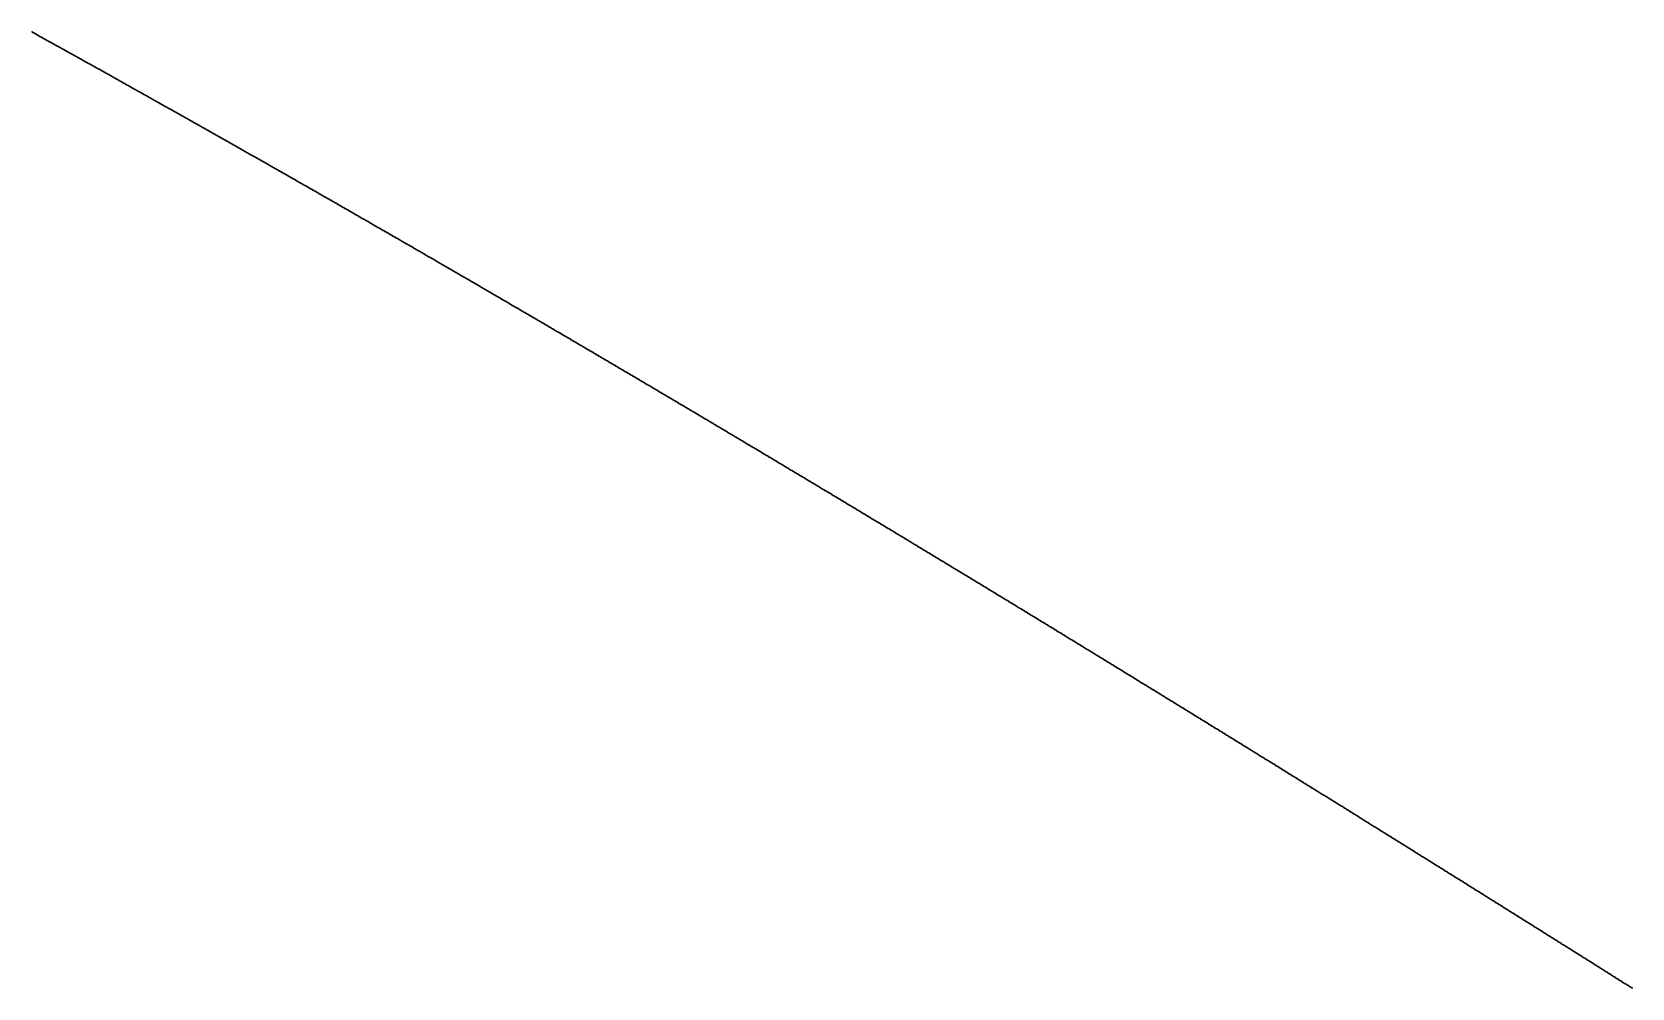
# Model space of a CAD drawing. Header units: metres. Extents: x 0 to 360, y 0 to 49.
# Drawn here: x 258.74 to 269.99, y 31.18 to 37.89 of the extents above; entities that cross this region are included whole.
import ezdxf

# ---------------------------------------------------------------- set-up
doc = ezdxf.new("R2010")
doc.units = ezdxf.units.M

msp = doc.modelspace()

# ---------------------------------------------------------------- linework, layer by layer
for p in [(258.744, 37.893), (258.75, 37.889), (258.756, 37.886), (258.763, 37.882), (258.769, 37.879), (258.775, 37.875), (258.781, 37.872), (258.787, 37.869), (258.793, 37.865), (258.8, 37.862), (258.806, 37.858), (258.812, 37.855), (258.818, 37.851), (258.824, 37.848), (258.831, 37.845), (258.837, 37.841), (258.843, 37.838), (258.849, 37.834), (258.855, 37.831), (258.862, 37.827), (258.868, 37.824), (258.874, 37.821), (258.88, 37.817), (258.886, 37.814), (258.893, 37.81), (258.899, 37.807), (258.905, 37.803), (258.911, 37.8), (258.917, 37.796), (258.924, 37.793), (258.93, 37.79), (258.936, 37.786), (258.942, 37.783), (258.948, 37.779), (258.954, 37.776), (258.961, 37.772), (258.967, 37.769), (258.973, 37.766), (258.979, 37.762), (258.985, 37.759), (258.992, 37.755), (258.998, 37.752), (259.004, 37.748), (259.01, 37.745), (259.016, 37.741), (259.023, 37.738), (259.029, 37.735), (259.035, 37.731), (259.041, 37.728), (259.047, 37.724), (259.054, 37.721), (259.06, 37.717), (259.066, 37.714), (259.072, 37.71), (259.078, 37.707), (259.085, 37.704), (259.091, 37.7), (259.097, 37.697), (259.103, 37.693), (259.109, 37.69), (259.116, 37.686), (259.122, 37.683), (259.128, 37.679), (259.134, 37.676), (259.14, 37.672), (259.147, 37.669), (259.153, 37.666), (259.159, 37.662), (259.165, 37.659), (259.171, 37.655), (259.178, 37.652), (259.184, 37.648), (259.19, 37.645), (259.196, 37.641), (259.202, 37.638), (259.209, 37.634), (259.215, 37.631), (259.221, 37.628), (259.227, 37.624), (259.233, 37.621), (259.24, 37.617), (259.246, 37.614), (259.252, 37.61), (259.258, 37.607), (259.264, 37.603), (259.271, 37.6), (259.277, 37.596), (259.283, 37.593), (259.289, 37.59), (259.295, 37.586), (259.302, 37.583), (259.308, 37.579), (259.314, 37.576), (259.32, 37.572), (259.326, 37.569), (259.333, 37.565), (259.339, 37.562), (259.345, 37.558), (259.351, 37.555), (259.357, 37.551), (259.364, 37.548), (259.37, 37.544), (259.376, 37.541), (259.382, 37.538), (259.388, 37.534), (259.395, 37.531), (259.401, 37.527), (259.407, 37.524), (259.413, 37.52), (259.419, 37.517), (259.426, 37.513), (259.432, 37.51), (259.438, 37.506), (259.444, 37.503), (259.45, 37.499), (259.457, 37.496), (259.463, 37.492), (259.469, 37.489), (259.475, 37.485), (259.482, 37.482), (259.488, 37.478), (259.494, 37.475), (259.5, 37.472), (259.506, 37.468), (259.513, 37.465), (259.519, 37.461), (259.525, 37.458), (259.531, 37.454), (259.537, 37.451), (259.544, 37.447), (259.55, 37.444), (259.556, 37.44), (259.562, 37.437), (259.568, 37.433), (259.575, 37.43), (259.581, 37.426), (259.587, 37.423), (259.593, 37.419), (259.599, 37.416), (259.606, 37.412), (259.612, 37.409), (259.618, 37.405), (259.624, 37.402), (259.631, 37.398), (259.637, 37.395), (259.643, 37.391), (259.649, 37.388), (259.655, 37.384), (259.662, 37.381), (259.668, 37.377), (259.674, 37.374), (259.68, 37.37), (259.686, 37.367), (259.693, 37.363), (259.699, 37.36), (259.705, 37.356), (259.711, 37.353), (259.717, 37.35), (259.724, 37.346), (259.73, 37.343), (259.736, 37.339), (259.742, 37.336), (259.749, 37.332), (259.755, 37.329), (259.761, 37.325), (259.767, 37.322), (259.773, 37.318), (259.78, 37.315), (259.786, 37.311), (259.792, 37.308), (259.798, 37.304), (259.804, 37.301), (259.811, 37.297), (259.817, 37.294), (259.823, 37.29), (259.829, 37.287), (259.836, 37.283), (259.842, 37.28), (259.848, 37.276), (259.854, 37.273), (259.86, 37.269), (259.867, 37.266), (259.873, 37.262), (259.879, 37.259), (259.885, 37.255), (259.891, 37.252), (259.898, 37.248), (259.904, 37.245), (259.91, 37.241), (259.916, 37.237), (259.923, 37.234), (259.929, 37.23), (259.935, 37.227), (259.941, 37.223), (259.947, 37.22), (259.954, 37.216), (259.96, 37.213), (259.966, 37.209), (259.972, 37.206), (259.979, 37.202), (259.985, 37.199), (259.991, 37.195), (259.997, 37.192), (260.003, 37.188), (260.01, 37.185), (260.016, 37.181), (260.022, 37.178), (260.028, 37.174), (260.034, 37.171), (260.041, 37.167), (260.047, 37.164), (260.053, 37.16), (260.059, 37.157), (260.066, 37.153), (260.072, 37.15), (260.078, 37.146), (260.084, 37.143), (260.09, 37.139), (260.097, 37.136), (260.103, 37.132), (260.109, 37.129), (260.115, 37.125), (260.122, 37.121), (260.128, 37.118), (260.134, 37.114), (260.14, 37.111), (260.146, 37.107), (260.153, 37.104), (260.159, 37.1), (260.165, 37.097), (260.171, 37.093), (260.178, 37.09), (260.184, 37.086), (260.19, 37.083), (260.196, 37.079), (260.202, 37.076), (260.209, 37.072), (260.215, 37.069), (260.221, 37.065), (260.227, 37.062), (260.234, 37.058), (260.24, 37.054), (260.246, 37.051), (260.252, 37.047), (260.258, 37.044), (260.265, 37.04), (260.271, 37.037), (260.277, 37.033), (260.283, 37.03), (260.29, 37.026), (260.296, 37.023), (260.302, 37.019), (260.308, 37.016), (260.314, 37.012), (260.321, 37.009), (260.327, 37.005), (260.333, 37.001), (260.339, 36.998), (260.346, 36.994), (260.352, 36.991), (260.358, 36.987), (260.364, 36.984), (260.371, 36.98), (260.377, 36.977), (260.383, 36.973), (260.389, 36.97), (260.395, 36.966), (260.402, 36.963), (260.408, 36.959), (260.414, 36.955), (260.42, 36.952), (260.427, 36.948), (260.433, 36.945), (260.439, 36.941), (260.445, 36.938), (260.451, 36.934), (260.458, 36.931), (260.464, 36.927), (260.47, 36.924), (260.476, 36.92), (260.483, 36.916), (260.489, 36.913), (260.495, 36.909), (260.501, 36.906), (260.508, 36.902), (260.514, 36.899), (260.52, 36.895), (260.526, 36.892), (260.532, 36.888), (260.539, 36.885), (260.545, 36.881), (260.551, 36.877), (260.557, 36.874), (260.564, 36.87), (260.57, 36.867), (260.576, 36.863), (260.582, 36.86), (260.589, 36.856), (260.595, 36.853), (260.601, 36.849), (260.607, 36.845), (260.613, 36.842), (260.62, 36.838), (260.626, 36.835), (260.632, 36.831), (260.638, 36.828), (260.645, 36.824), (260.651, 36.821), (260.657, 36.817), (260.663, 36.813), (260.67, 36.81), (260.676, 36.806), (260.682, 36.803), (260.688, 36.799), (260.695, 36.796), (260.701, 36.792), (260.707, 36.789), (260.713, 36.785), (260.719, 36.781), (260.726, 36.778), (260.732, 36.774), (260.738, 36.771), (260.744, 36.767), (260.751, 36.764), (260.757, 36.76), (260.763, 36.756), (260.769, 36.753), (260.776, 36.749), (260.782, 36.746), (260.788, 36.742), (260.794, 36.739), (260.801, 36.735), (260.807, 36.731), (260.813, 36.728), (260.819, 36.724), (260.825, 36.721), (260.832, 36.717), (260.838, 36.714), (260.844, 36.71), (260.85, 36.706), (260.857, 36.703), (260.863, 36.699), (260.869, 36.696), (260.875, 36.692), (260.882, 36.689), (260.888, 36.685), (260.894, 36.681), (260.9, 36.678), (260.907, 36.674), (260.913, 36.671), (260.919, 36.667), (260.925, 36.664), (260.932, 36.66), (260.938, 36.656), (260.944, 36.653), (260.95, 36.649), (260.957, 36.646), (260.963, 36.642), (260.969, 36.638), (260.975, 36.635), (260.981, 36.631), (260.988, 36.628), (260.994, 36.624), (261, 36.621), (261.006, 36.617), (261.013, 36.613), (261.019, 36.61), (261.025, 36.606), (261.031, 36.603), (261.038, 36.599), (261.044, 36.595), (261.05, 36.592), (261.056, 36.588), (261.063, 36.585), (261.069, 36.581), (261.075, 36.578), (261.081, 36.574), (261.088, 36.57), (261.094, 36.567), (261.1, 36.563), (261.106, 36.56), (261.113, 36.556), (261.119, 36.552), (261.125, 36.549), (261.131, 36.545), (261.138, 36.542), (261.144, 36.538), (261.15, 36.534), (261.156, 36.531), (261.163, 36.527), (261.169, 36.524), (261.175, 36.52), (261.181, 36.516), (261.188, 36.513), (261.194, 36.509), (261.2, 36.506), (261.206, 36.502), (261.213, 36.499), (261.219, 36.495), (261.225, 36.491), (261.231, 36.488), (261.238, 36.484), (261.244, 36.481), (261.25, 36.477), (261.256, 36.473), (261.263, 36.47), (261.269, 36.466), (261.275, 36.463), (261.281, 36.459), (261.288, 36.455), (261.294, 36.452), (261.3, 36.448), (261.306, 36.445), (261.313, 36.441), (261.319, 36.437), (261.325, 36.434), (261.331, 36.43), (261.338, 36.426), (261.344, 36.423), (261.35, 36.419), (261.356, 36.416), (261.363, 36.412), (261.369, 36.408), (261.375, 36.405), (261.381, 36.401), (261.388, 36.398), (261.394, 36.394), (261.4, 36.39), (261.406, 36.387), (261.413, 36.383), (261.419, 36.38), (261.425, 36.376), (261.431, 36.372), (261.438, 36.369), (261.444, 36.365), (261.45, 36.362), (261.456, 36.358), (261.463, 36.354), (261.469, 36.351), (261.475, 36.347), (261.481, 36.343), (261.488, 36.34), (261.494, 36.336), (261.5, 36.333), (261.506, 36.329), (261.513, 36.325), (261.519, 36.322), (261.525, 36.318), (261.531, 36.314), (261.538, 36.311), (261.544, 36.307), (261.55, 36.304), (261.556, 36.3), (261.563, 36.296), (261.569, 36.293), (261.575, 36.289), (261.581, 36.286), (261.588, 36.282), (261.594, 36.278), (261.6, 36.275), (261.606, 36.271), (261.613, 36.267), (261.619, 36.264), (261.625, 36.26), (261.631, 36.257), (261.638, 36.253), (261.644, 36.249), (261.65, 36.246), (261.657, 36.242), (261.663, 36.238), (261.669, 36.235), (261.675, 36.231), (261.682, 36.228), (261.688, 36.224), (261.694, 36.22), (261.7, 36.217), (261.707, 36.213), (261.713, 36.209), (261.719, 36.206), (261.725, 36.202), (261.732, 36.198), (261.738, 36.195), (261.744, 36.191), (261.75, 36.188), (261.757, 36.184), (261.763, 36.18), (261.769, 36.177), (261.775, 36.173), (261.782, 36.169), (261.788, 36.166), (261.794, 36.162), (261.8, 36.159), (261.807, 36.155), (261.813, 36.151), (261.819, 36.148), (261.826, 36.144), (261.832, 36.14), (261.838, 36.137), (261.844, 36.133), (261.851, 36.129), (261.857, 36.126), (261.863, 36.122), (261.869, 36.118), (261.876, 36.115), (261.882, 36.111), (261.888, 36.108), (261.894, 36.104), (261.901, 36.1), (261.907, 36.097), (261.913, 36.093), (261.919, 36.089), (261.926, 36.086), (261.932, 36.082), (261.938, 36.078), (261.945, 36.075), (261.951, 36.071), (261.957, 36.067), (261.963, 36.064), (261.97, 36.06), (261.976, 36.057), (261.982, 36.053), (261.988, 36.049), (261.995, 36.046), (262.001, 36.042), (262.007, 36.038), (262.013, 36.035), (262.02, 36.031), (262.026, 36.027), (262.032, 36.024), (262.039, 36.02), (262.045, 36.016), (262.051, 36.013), (262.057, 36.009), (262.064, 36.005), (262.07, 36.002), (262.076, 35.998), (262.082, 35.994), (262.089, 35.991), (262.095, 35.987), (262.101, 35.983), (262.107, 35.98), (262.114, 35.976), (262.12, 35.972), (262.126, 35.969), (262.133, 35.965), (262.139, 35.962), (262.145, 35.958), (262.151, 35.954), (262.158, 35.951), (262.164, 35.947), (262.17, 35.943), (262.176, 35.94), (262.183, 35.936), (262.189, 35.932), (262.195, 35.929), (262.202, 35.925), (262.208, 35.921), (262.214, 35.918), (262.22, 35.914), (262.227, 35.91), (262.233, 35.907), (262.239, 35.903), (262.245, 35.899), (262.252, 35.896), (262.258, 35.892), (262.264, 35.888), (262.271, 35.885), (262.277, 35.881), (262.283, 35.877), (262.289, 35.874), (262.296, 35.87), (262.302, 35.866), (262.308, 35.863), (262.314, 35.859), (262.321, 35.855), (262.327, 35.852), (262.333, 35.848), (262.34, 35.844), (262.346, 35.841), (262.352, 35.837), (262.358, 35.833), (262.365, 35.83), (262.371, 35.826), (262.377, 35.822), (262.384, 35.818), (262.39, 35.815), (262.396, 35.811), (262.402, 35.807), (262.409, 35.804), (262.415, 35.8), (262.421, 35.796), (262.427, 35.793), (262.434, 35.789), (262.44, 35.785), (262.446, 35.782), (262.453, 35.778), (262.459, 35.774), (262.465, 35.771), (262.471, 35.767), (262.478, 35.763), (262.484, 35.76), (262.49, 35.756), (262.497, 35.752), (262.503, 35.749), (262.509, 35.745), (262.515, 35.741), (262.522, 35.738), (262.528, 35.734), (262.534, 35.73), (262.54, 35.726), (262.547, 35.723), (262.553, 35.719), (262.559, 35.715), (262.566, 35.712), (262.572, 35.708), (262.578, 35.704), (262.584, 35.701), (262.591, 35.697), (262.597, 35.693), (262.603, 35.69), (262.61, 35.686), (262.616, 35.682), (262.622, 35.679), (262.628, 35.675), (262.635, 35.671), (262.641, 35.667), (262.647, 35.664), (262.654, 35.66), (262.66, 35.656), (262.666, 35.653), (262.672, 35.649), (262.679, 35.645), (262.685, 35.642), (262.691, 35.638), (262.698, 35.634), (262.704, 35.631), (262.71, 35.627), (262.716, 35.623), (262.723, 35.619), (262.729, 35.616), (262.735, 35.612), (262.742, 35.608), (262.748, 35.605), (262.754, 35.601), (262.76, 35.597), (262.767, 35.594), (262.773, 35.59), (262.779, 35.586), (262.786, 35.582), (262.792, 35.579), (262.798, 35.575), (262.804, 35.571), (262.811, 35.568), (262.817, 35.564), (262.823, 35.56), (262.83, 35.557), (262.836, 35.553), (262.842, 35.549), (262.848, 35.545), (262.855, 35.542), (262.861, 35.538), (262.867, 35.534), (262.874, 35.531), (262.88, 35.527), (262.886, 35.523), (262.892, 35.519), (262.899, 35.516), (262.905, 35.512), (262.911, 35.508), (262.918, 35.505), (262.924, 35.501), (262.93, 35.497), (262.937, 35.493), (262.943, 35.49), (262.949, 35.486), (262.955, 35.482), (262.962, 35.479), (262.968, 35.475), (262.974, 35.471), (262.981, 35.468), (262.987, 35.464), (262.993, 35.46), (262.999, 35.456), (263.006, 35.453), (263.012, 35.449), (263.018, 35.445), (263.025, 35.441), (263.031, 35.438), (263.037, 35.434), (263.044, 35.43), (263.05, 35.427), (263.056, 35.423), (263.062, 35.419), (263.069, 35.415), (263.075, 35.412), (263.081, 35.408), (263.088, 35.404), (263.094, 35.401), (263.1, 35.397), (263.106, 35.393), (263.113, 35.389), (263.119, 35.386), (263.125, 35.382), (263.132, 35.378), (263.138, 35.375), (263.144, 35.371), (263.151, 35.367), (263.157, 35.363), (263.163, 35.36), (263.169, 35.356), (263.176, 35.352), (263.182, 35.348), (263.188, 35.345), (263.195, 35.341), (263.201, 35.337), (263.207, 35.334), (263.214, 35.33), (263.22, 35.326), (263.226, 35.322), (263.232, 35.319), (263.239, 35.315), (263.245, 35.311), (263.251, 35.307), (263.258, 35.304), (263.264, 35.3), (263.27, 35.296), (263.277, 35.293), (263.283, 35.289), (263.289, 35.285), (263.295, 35.281), (263.302, 35.278), (263.308, 35.274), (263.314, 35.27), (263.321, 35.266), (263.327, 35.263), (263.333, 35.259), (263.34, 35.255), (263.346, 35.251), (263.352, 35.248), (263.358, 35.244), (263.365, 35.24), (263.371, 35.236), (263.377, 35.233), (263.384, 35.229), (263.39, 35.225), (263.396, 35.222), (263.403, 35.218), (263.409, 35.214), (263.415, 35.21), (263.421, 35.207), (263.428, 35.203), (263.434, 35.199), (263.44, 35.195), (263.447, 35.192), (263.453, 35.188), (263.459, 35.184), (263.466, 35.18), (263.472, 35.177), (263.478, 35.173), (263.485, 35.169), (263.491, 35.165), (263.497, 35.162), (263.503, 35.158), (263.51, 35.154), (263.516, 35.15), (263.522, 35.147), (263.529, 35.143), (263.535, 35.139), (263.541, 35.135), (263.548, 35.132), (263.554, 35.128), (263.56, 35.124), (263.567, 35.12), (263.573, 35.117), (263.579, 35.113), (263.585, 35.109), (263.592, 35.105), (263.598, 35.102), (263.604, 35.098), (263.611, 35.094), (263.617, 35.09), (263.623, 35.087), (263.63, 35.083), (263.636, 35.079), (263.642, 35.075), (263.649, 35.072), (263.655, 35.068), (263.661, 35.064), (263.667, 35.06), (263.674, 35.057), (263.68, 35.053), (263.686, 35.049), (263.693, 35.045), (263.699, 35.042), (263.705, 35.038), (263.712, 35.034), (263.718, 35.03), (263.724, 35.027), (263.731, 35.023), (263.737, 35.019), (263.743, 35.015), (263.75, 35.011), (263.756, 35.008), (263.762, 35.004), (263.768, 35), (263.775, 34.996), (263.781, 34.993), (263.787, 34.989), (263.794, 34.985), (263.8, 34.981), (263.806, 34.978), (263.813, 34.974), (263.819, 34.97), (263.825, 34.966), (263.832, 34.963), (263.838, 34.959), (263.844, 34.955), (263.851, 34.951), (263.857, 34.947), (263.863, 34.944), (263.87, 34.94), (263.876, 34.936), (263.882, 34.932), (263.888, 34.929), (263.895, 34.925), (263.901, 34.921), (263.907, 34.917), (263.914, 34.914), (263.92, 34.91), (263.926, 34.906), (263.933, 34.902), (263.939, 34.898), (263.945, 34.895), (263.952, 34.891), (263.958, 34.887), (263.964, 34.883), (263.971, 34.88), (263.977, 34.876), (263.983, 34.872), (263.99, 34.868), (263.996, 34.864), (264.002, 34.861), (264.009, 34.857), (264.015, 34.853), (264.021, 34.849), (264.027, 34.846), (264.034, 34.842), (264.04, 34.838), (264.046, 34.834), (264.053, 34.83), (264.059, 34.827), (264.065, 34.823), (264.072, 34.819), (264.078, 34.815), (264.084, 34.812), (264.091, 34.808), (264.097, 34.804), (264.103, 34.8), (264.11, 34.796), (264.116, 34.793), (264.122, 34.789), (264.129, 34.785), (264.135, 34.781), (264.141, 34.777), (264.148, 34.774), (264.154, 34.77), (264.16, 34.766), (264.167, 34.762), (264.173, 34.759), (264.179, 34.755), (264.186, 34.751), (264.192, 34.747), (264.198, 34.743), (264.205, 34.74), (264.211, 34.736), (264.217, 34.732), (264.224, 34.728), (264.23, 34.724), (264.236, 34.721), (264.243, 34.717), (264.249, 34.713), (264.255, 34.709), (264.261, 34.705), (264.268, 34.702), (264.274, 34.698), (264.28, 34.694), (264.287, 34.69), (264.293, 34.686), (264.299, 34.683), (264.306, 34.679), (264.312, 34.675), (264.318, 34.671), (264.325, 34.668), (264.331, 34.664), (264.337, 34.66), (264.344, 34.656), (264.35, 34.652), (264.356, 34.649), (264.363, 34.645), (264.369, 34.641), (264.375, 34.637), (264.382, 34.633), (264.388, 34.63), (264.394, 34.626), (264.401, 34.622), (264.407, 34.618), (264.413, 34.614), (264.42, 34.611), (264.426, 34.607), (264.432, 34.603), (264.439, 34.599), (264.445, 34.595), (264.451, 34.591), (264.458, 34.588), (264.464, 34.584), (264.47, 34.58), (264.477, 34.576), (264.483, 34.572), (264.489, 34.569), (264.496, 34.565), (264.502, 34.561), (264.508, 34.557), (264.515, 34.553), (264.521, 34.55), (264.527, 34.546), (264.534, 34.542), (264.54, 34.538), (264.546, 34.534), (264.553, 34.531), (264.559, 34.527), (264.565, 34.523), (264.572, 34.519), (264.578, 34.515), (264.584, 34.512), (264.591, 34.508), (264.597, 34.504), (264.603, 34.5), (264.61, 34.496), (264.616, 34.492), (264.622, 34.489), (264.629, 34.485), (264.635, 34.481), (264.641, 34.477), (264.648, 34.473), (264.654, 34.47), (264.66, 34.466), (264.667, 34.462), (264.673, 34.458), (264.68, 34.454), (264.686, 34.45), (264.692, 34.447), (264.699, 34.443), (264.705, 34.439), (264.711, 34.435), (264.718, 34.431), (264.724, 34.428), (264.73, 34.424), (264.737, 34.42), (264.743, 34.416), (264.749, 34.412), (264.756, 34.408), (264.762, 34.405), (264.768, 34.401), (264.775, 34.397), (264.781, 34.393), (264.787, 34.389), (264.794, 34.385), (264.8, 34.382), (264.806, 34.378), (264.813, 34.374), (264.819, 34.37), (264.825, 34.366), (264.832, 34.363), (264.838, 34.359), (264.844, 34.355), (264.851, 34.351), (264.857, 34.347), (264.863, 34.343), (264.87, 34.34), (264.876, 34.336), (264.882, 34.332), (264.889, 34.328), (264.895, 34.324), (264.902, 34.32), (264.908, 34.317), (264.914, 34.313), (264.921, 34.309), (264.927, 34.305), (264.933, 34.301), (264.94, 34.297), (264.946, 34.294), (264.952, 34.29), (264.959, 34.286), (264.965, 34.282), (264.971, 34.278), (264.978, 34.274), (264.984, 34.271), (264.99, 34.267), (264.997, 34.263), (265.003, 34.259), (265.009, 34.255), (265.016, 34.251), (265.022, 34.248), (265.028, 34.244), (265.035, 34.24), (265.041, 34.236), (265.048, 34.232), (265.054, 34.228), (265.06, 34.224), (265.067, 34.221), (265.073, 34.217), (265.079, 34.213), (265.086, 34.209), (265.092, 34.205), (265.098, 34.201), (265.105, 34.198), (265.111, 34.194), (265.117, 34.19), (265.124, 34.186), (265.13, 34.182), (265.136, 34.178), (265.143, 34.175), (265.149, 34.171), (265.155, 34.167), (265.162, 34.163), (265.168, 34.159), (265.175, 34.155), (265.181, 34.151), (265.187, 34.148), (265.194, 34.144), (265.2, 34.14), (265.206, 34.136), (265.213, 34.132), (265.219, 34.128), (265.225, 34.124), (265.232, 34.121), (265.238, 34.117), (265.244, 34.113), (265.251, 34.109), (265.257, 34.105), (265.264, 34.101), (265.27, 34.098), (265.276, 34.094), (265.283, 34.09), (265.289, 34.086), (265.295, 34.082), (265.302, 34.078), (265.308, 34.074), (265.314, 34.071), (265.321, 34.067), (265.327, 34.063), (265.333, 34.059), (265.34, 34.055), (265.346, 34.051), (265.353, 34.047), (265.359, 34.044), (265.365, 34.04), (265.372, 34.036), (265.378, 34.032), (265.384, 34.028), (265.391, 34.024), (265.397, 34.02), (265.403, 34.017), (265.41, 34.013), (265.416, 34.009), (265.423, 34.005), (265.429, 34.001), (265.435, 33.997), (265.442, 33.993), (265.448, 33.989), (265.454, 33.986), (265.461, 33.982), (265.467, 33.978), (265.473, 33.974), (265.48, 33.97), (265.486, 33.966), (265.492, 33.962), (265.499, 33.959), (265.505, 33.955), (265.512, 33.951), (265.518, 33.947), (265.524, 33.943), (265.531, 33.939), (265.537, 33.935), (265.543, 33.931), (265.55, 33.928), (265.556, 33.924), (265.563, 33.92), (265.569, 33.916), (265.575, 33.912), (265.582, 33.908), (265.588, 33.904), (265.594, 33.901), (265.601, 33.897), (265.607, 33.893), (265.613, 33.889), (265.62, 33.885), (265.626, 33.881), (265.633, 33.877), (265.639, 33.873), (265.645, 33.87), (265.652, 33.866), (265.658, 33.862), (265.664, 33.858), (265.671, 33.854), (265.677, 33.85), (265.683, 33.846), (265.69, 33.842), (265.696, 33.839), (265.703, 33.835), (265.709, 33.831), (265.715, 33.827), (265.722, 33.823), (265.728, 33.819), (265.734, 33.815), (265.741, 33.811), (265.747, 33.807), (265.754, 33.804), (265.76, 33.8), (265.766, 33.796), (265.773, 33.792), (265.779, 33.788), (265.785, 33.784), (265.792, 33.78), (265.798, 33.776), (265.805, 33.773), (265.811, 33.769), (265.817, 33.765), (265.824, 33.761), (265.83, 33.757), (265.836, 33.753), (265.843, 33.749), (265.849, 33.745), (265.856, 33.741), (265.862, 33.738), (265.868, 33.734), (265.875, 33.73), (265.881, 33.726), (265.887, 33.722), (265.894, 33.718), (265.9, 33.714), (265.907, 33.71), (265.913, 33.706), (265.919, 33.703), (265.926, 33.699), (265.932, 33.695), (265.938, 33.691), (265.945, 33.687), (265.951, 33.683), (265.958, 33.679), (265.964, 33.675), (265.97, 33.671), (265.977, 33.668), (265.983, 33.664), (265.989, 33.66), (265.996, 33.656), (266.002, 33.652), (266.009, 33.648), (266.015, 33.644), (266.021, 33.64), (266.028, 33.636), (266.034, 33.632), (266.04, 33.629), (266.047, 33.625), (266.053, 33.621), (266.06, 33.617), (266.066, 33.613), (266.072, 33.609), (266.079, 33.605), (266.085, 33.601), (266.092, 33.597), (266.098, 33.593), (266.104, 33.59), (266.111, 33.586), (266.117, 33.582), (266.123, 33.578), (266.13, 33.574), (266.136, 33.57), (266.143, 33.566), (266.149, 33.562), (266.155, 33.558), (266.162, 33.554), (266.168, 33.551), (266.174, 33.547), (266.181, 33.543), (266.187, 33.539), (266.194, 33.535), (266.2, 33.531), (266.206, 33.527), (266.213, 33.523), (266.219, 33.519), (266.226, 33.515), (266.232, 33.511), (266.238, 33.508), (266.245, 33.504), (266.251, 33.5), (266.257, 33.496), (266.264, 33.492), (266.27, 33.488), (266.277, 33.484), (266.283, 33.48), (266.289, 33.476), (266.296, 33.472), (266.302, 33.468), (266.309, 33.465), (266.315, 33.461), (266.321, 33.457), (266.328, 33.453), (266.334, 33.449), (266.341, 33.445), (266.347, 33.441), (266.353, 33.437), (266.36, 33.433), (266.366, 33.429), (266.372, 33.425), (266.379, 33.421), (266.385, 33.418), (266.392, 33.414), (266.398, 33.41), (266.404, 33.406), (266.411, 33.402), (266.417, 33.398), (266.424, 33.394), (266.43, 33.39), (266.436, 33.386), (266.443, 33.382), (266.449, 33.378), (266.456, 33.374), (266.462, 33.371), (266.468, 33.367), (266.475, 33.363), (266.481, 33.359), (266.488, 33.355), (266.494, 33.351), (266.5, 33.347), (266.507, 33.343), (266.513, 33.339), (266.52, 33.335), (266.526, 33.331), (266.532, 33.327), (266.539, 33.323), (266.545, 33.32), (266.551, 33.316), (266.558, 33.312), (266.564, 33.308), (266.571, 33.304), (266.577, 33.3), (266.583, 33.296), (266.59, 33.292), (266.596, 33.288), (266.603, 33.284), (266.609, 33.28), (266.615, 33.276), (266.622, 33.272), (266.628, 33.268), (266.635, 33.265), (266.641, 33.261), (266.647, 33.257), (266.654, 33.253), (266.66, 33.249), (266.667, 33.245), (266.673, 33.241), (266.679, 33.237), (266.686, 33.233), (266.692, 33.229), (266.699, 33.225), (266.705, 33.221), (266.711, 33.217), (266.718, 33.213), (266.724, 33.209), (266.731, 33.206), (266.737, 33.202), (266.743, 33.198), (266.75, 33.194), (266.756, 33.19), (266.763, 33.186), (266.769, 33.182), (266.775, 33.178), (266.782, 33.174), (266.788, 33.17), (266.795, 33.166), (266.801, 33.162), (266.807, 33.158), (266.814, 33.154), (266.82, 33.15), (266.827, 33.146), (266.833, 33.143), (266.84, 33.139), (266.846, 33.135), (266.852, 33.131), (266.859, 33.127), (266.865, 33.123), (266.872, 33.119), (266.878, 33.115), (266.884, 33.111), (266.891, 33.107), (266.897, 33.103), (266.904, 33.099), (266.91, 33.095), (266.916, 33.091), (266.923, 33.087), (266.929, 33.083), (266.936, 33.079), (266.942, 33.075), (266.948, 33.072), (266.955, 33.068), (266.961, 33.064), (266.968, 33.06), (266.974, 33.056), (266.98, 33.052), (266.987, 33.048), (266.993, 33.044), (267, 33.04), (267.006, 33.036), (267.013, 33.032), (267.019, 33.028), (267.025, 33.024), (267.032, 33.02), (267.038, 33.016), (267.045, 33.012), (267.051, 33.008), (267.057, 33.004), (267.064, 33), (267.07, 32.996), (267.077, 32.993), (267.083, 32.989), (267.089, 32.985), (267.096, 32.981), (267.102, 32.977), (267.109, 32.973), (267.115, 32.969), (267.122, 32.965), (267.128, 32.961), (267.134, 32.957), (267.141, 32.953), (267.147, 32.949), (267.154, 32.945), (267.16, 32.941), (267.166, 32.937), (267.173, 32.933), (267.179, 32.929), (267.186, 32.925), (267.192, 32.921), (267.199, 32.917), (267.205, 32.913), (267.211, 32.909), (267.218, 32.905), (267.224, 32.901), (267.231, 32.897), (267.237, 32.894), (267.243, 32.89), (267.25, 32.886), (267.256, 32.882), (267.263, 32.878), (267.269, 32.874), (267.276, 32.87), (267.282, 32.866), (267.288, 32.862), (267.295, 32.858), (267.301, 32.854), (267.308, 32.85), (267.314, 32.846), (267.32, 32.842), (267.327, 32.838), (267.333, 32.834), (267.34, 32.83), (267.346, 32.826), (267.353, 32.822), (267.359, 32.818), (267.365, 32.814), (267.372, 32.81), (267.378, 32.806), (267.385, 32.802), (267.391, 32.798), (267.398, 32.794), (267.404, 32.79), (267.41, 32.786), (267.417, 32.782), (267.423, 32.778), (267.43, 32.774), (267.436, 32.771), (267.442, 32.767), (267.449, 32.763), (267.455, 32.759), (267.462, 32.755), (267.468, 32.751), (267.475, 32.747), (267.481, 32.743), (267.487, 32.739), (267.494, 32.735), (267.5, 32.731), (267.507, 32.727), (267.513, 32.723), (267.52, 32.719), (267.526, 32.715), (267.532, 32.711), (267.539, 32.707), (267.545, 32.703), (267.552, 32.699), (267.558, 32.695), (267.565, 32.691), (267.571, 32.687), (267.577, 32.683), (267.584, 32.679), (267.59, 32.675), (267.597, 32.671), (267.603, 32.667), (267.61, 32.663), (267.616, 32.659), (267.622, 32.655), (267.629, 32.651), (267.635, 32.647), (267.642, 32.643), (267.648, 32.639), (267.655, 32.635), (267.661, 32.631), (267.667, 32.627), (267.674, 32.623), (267.68, 32.619), (267.687, 32.615), (267.693, 32.611), (267.7, 32.607), (267.706, 32.603), (267.712, 32.599), (267.719, 32.595), (267.725, 32.591), (267.732, 32.587), (267.738, 32.583), (267.745, 32.579), (267.751, 32.575), (267.758, 32.571), (267.764, 32.567), (267.77, 32.563), (267.777, 32.559), (267.783, 32.555), (267.79, 32.551), (267.796, 32.547), (267.803, 32.543), (267.809, 32.539), (267.815, 32.535), (267.822, 32.531), (267.828, 32.528), (267.835, 32.524), (267.841, 32.52), (267.848, 32.516), (267.854, 32.512), (267.861, 32.508), (267.867, 32.504), (267.873, 32.5), (267.88, 32.496), (267.886, 32.492), (267.893, 32.488), (267.899, 32.484), (267.906, 32.48), (267.912, 32.476), (267.918, 32.472), (267.925, 32.468), (267.931, 32.464), (267.938, 32.46), (267.944, 32.456), (267.951, 32.452), (267.957, 32.448), (267.964, 32.444), (267.97, 32.44), (267.976, 32.436), (267.983, 32.432), (267.989, 32.428), (267.996, 32.424), (268.002, 32.42), (268.009, 32.416), (268.015, 32.412), (268.022, 32.408), (268.028, 32.404), (268.034, 32.4), (268.041, 32.396), (268.047, 32.392), (268.054, 32.388), (268.06, 32.384), (268.067, 32.379), (268.073, 32.375), (268.08, 32.371), (268.086, 32.367), (268.092, 32.363), (268.099, 32.359), (268.105, 32.355), (268.112, 32.351), (268.118, 32.347), (268.125, 32.343), (268.131, 32.339), (268.138, 32.335), (268.144, 32.331), (268.15, 32.327), (268.157, 32.323), (268.163, 32.319), (268.17, 32.315), (268.176, 32.311), (268.183, 32.307), (268.189, 32.303), (268.196, 32.299), (268.202, 32.295), (268.208, 32.291), (268.215, 32.287), (268.221, 32.283), (268.228, 32.279), (268.234, 32.275), (268.241, 32.271), (268.247, 32.267), (268.254, 32.263), (268.26, 32.259), (268.267, 32.255), (268.273, 32.251), (268.279, 32.247), (268.286, 32.243), (268.292, 32.239), (268.299, 32.235), (268.305, 32.231), (268.312, 32.227), (268.318, 32.223), (268.325, 32.219), (268.331, 32.215), (268.338, 32.211), (268.344, 32.207), (268.35, 32.203), (268.357, 32.199), (268.363, 32.195), (268.37, 32.191), (268.376, 32.187), (268.383, 32.183), (268.389, 32.179), (268.396, 32.175), (268.402, 32.171), (268.409, 32.167), (268.415, 32.163), (268.421, 32.159), (268.428, 32.155), (268.434, 32.151), (268.441, 32.147), (268.447, 32.143), (268.454, 32.139), (268.46, 32.134), (268.467, 32.13), (268.473, 32.126), (268.48, 32.122), (268.486, 32.118), (268.492, 32.114), (268.499, 32.11), (268.505, 32.106), (268.512, 32.102), (268.518, 32.098), (268.525, 32.094), (268.531, 32.09), (268.538, 32.086), (268.544, 32.082), (268.551, 32.078), (268.557, 32.074), (268.564, 32.07), (268.57, 32.066), (268.576, 32.062), (268.583, 32.058), (268.589, 32.054), (268.596, 32.05), (268.602, 32.046), (268.609, 32.042), (268.615, 32.038), (268.622, 32.034), (268.628, 32.03), (268.635, 32.026), (268.641, 32.022), (268.648, 32.018), (268.654, 32.014), (268.66, 32.01), (268.667, 32.005), (268.673, 32.001), (268.68, 31.997), (268.686, 31.993), (268.693, 31.989), (268.699, 31.985), (268.706, 31.981), (268.712, 31.977), (268.719, 31.973), (268.725, 31.969), (268.732, 31.965), (268.738, 31.961), (268.745, 31.957), (268.751, 31.953), (268.758, 31.949), (268.764, 31.945), (268.77, 31.941), (268.777, 31.937), (268.783, 31.933), (268.79, 31.929), (268.796, 31.925), (268.803, 31.921), (268.809, 31.917), (268.816, 31.913), (268.822, 31.909), (268.829, 31.904), (268.835, 31.9), (268.842, 31.896), (268.848, 31.892), (268.855, 31.888), (268.861, 31.884), (268.867, 31.88), (268.874, 31.876), (268.88, 31.872), (268.887, 31.868), (268.893, 31.864), (268.9, 31.86), (268.906, 31.856), (268.913, 31.852), (268.919, 31.848), (268.926, 31.844), (268.932, 31.84), (268.939, 31.836), (268.945, 31.832), (268.952, 31.828), (268.958, 31.824), (268.965, 31.819), (268.971, 31.815), (268.978, 31.811), (268.984, 31.807), (268.991, 31.803), (268.997, 31.799), (269.003, 31.795), (269.01, 31.791), (269.016, 31.787), (269.023, 31.783), (269.029, 31.779), (269.036, 31.775), (269.042, 31.771), (269.049, 31.767), (269.055, 31.763), (269.062, 31.759), (269.068, 31.755), (269.075, 31.751), (269.081, 31.747), (269.088, 31.742), (269.094, 31.738), (269.101, 31.734), (269.107, 31.73), (269.114, 31.726), (269.12, 31.722), (269.127, 31.718), (269.133, 31.714), (269.14, 31.71), (269.146, 31.706), (269.152, 31.702), (269.159, 31.698), (269.165, 31.694), (269.172, 31.69), (269.178, 31.686), (269.185, 31.682), (269.191, 31.677), (269.198, 31.673), (269.204, 31.669), (269.211, 31.665), (269.217, 31.661), (269.224, 31.657), (269.23, 31.653), (269.237, 31.649), (269.243, 31.645), (269.25, 31.641), (269.256, 31.637), (269.263, 31.633), (269.269, 31.629), (269.276, 31.625), (269.282, 31.621), (269.289, 31.617), (269.295, 31.612), (269.302, 31.608), (269.308, 31.604), (269.315, 31.6), (269.321, 31.596), (269.328, 31.592), (269.334, 31.588), (269.341, 31.584), (269.347, 31.58), (269.354, 31.576), (269.36, 31.572), (269.367, 31.568), (269.373, 31.564), (269.379, 31.56), (269.386, 31.555), (269.392, 31.551), (269.399, 31.547), (269.405, 31.543), (269.412, 31.539), (269.418, 31.535), (269.425, 31.531), (269.431, 31.527), (269.438, 31.523), (269.444, 31.519), (269.451, 31.515), (269.457, 31.511), (269.464, 31.507), (269.47, 31.503), (269.477, 31.498), (269.483, 31.494), (269.49, 31.49), (269.496, 31.486), (269.503, 31.482), (269.509, 31.478), (269.516, 31.474), (269.522, 31.47), (269.529, 31.466), (269.535, 31.462), (269.542, 31.458), (269.548, 31.454), (269.555, 31.45), (269.561, 31.445), (269.568, 31.441), (269.574, 31.437), (269.581, 31.433), (269.587, 31.429), (269.594, 31.425), (269.6, 31.421), (269.607, 31.417), (269.613, 31.413), (269.62, 31.409), (269.626, 31.405), (269.633, 31.401), (269.639, 31.396), (269.646, 31.392), (269.652, 31.388), (269.659, 31.384), (269.665, 31.38), (269.672, 31.376), (269.678, 31.372), (269.685, 31.368), (269.691, 31.364), (269.698, 31.36), (269.704, 31.356), (269.711, 31.352), (269.717, 31.347), (269.724, 31.343), (269.73, 31.339), (269.737, 31.335), (269.743, 31.331), (269.75, 31.327), (269.756, 31.323), (269.763, 31.319), (269.769, 31.315), (269.776, 31.311), (269.782, 31.307), (269.789, 31.302), (269.795, 31.298), (269.802, 31.294), (269.808, 31.29), (269.815, 31.286), (269.821, 31.282), (269.828, 31.278), (269.834, 31.274), (269.841, 31.27), (269.847, 31.266), (269.854, 31.262), (269.86, 31.257), (269.867, 31.253), (269.873, 31.249), (269.88, 31.245), (269.886, 31.241), (269.893, 31.237), (269.899, 31.233), (269.906, 31.229), (269.912, 31.225), (269.919, 31.221), (269.925, 31.217), (269.932, 31.212), (269.939, 31.208), (269.945, 31.204), (269.952, 31.2), (269.958, 31.196), (269.965, 31.192), (269.971, 31.188), (269.978, 31.184), (269.984, 31.18), (269.991, 31.176)]:
    msp.add_point(p)

doc.saveas('drawing.dxf')
